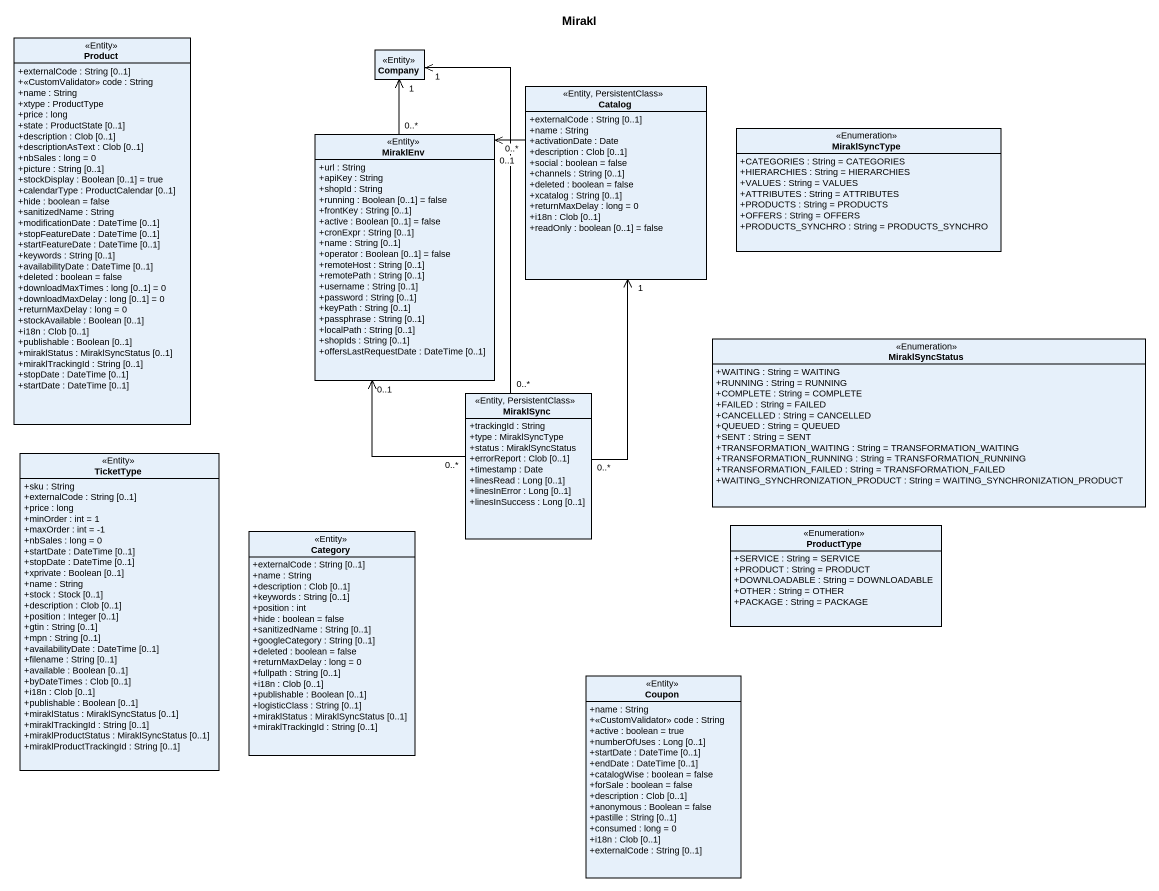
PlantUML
@startuml
title Mirakl
hide circle
hide empty members
skinparam classAttributeIconSize 0
class Product <<Entity>> {
  +externalCode : String [0..1]
  +<<CustomValidator>> code : String
  +name : String
  +xtype : ProductType
  +price : long
  +state : ProductState [0..1]
  +description : Clob [0..1]
  +descriptionAsText : Clob [0..1]
  +nbSales : long = 0
  +picture : String [0..1]
  +stockDisplay : Boolean [0..1] = true
  +calendarType : ProductCalendar [0..1]
  +hide : boolean = false
  +sanitizedName : String
  +modificationDate : DateTime [0..1]
  +stopFeatureDate : DateTime [0..1]
  +startFeatureDate : DateTime [0..1]
  +keywords : String [0..1]
  +availabilityDate : DateTime [0..1]
  +deleted : boolean = false
  +downloadMaxTimes : long [0..1] = 0
  +downloadMaxDelay : long [0..1] = 0
  +returnMaxDelay : long = 0
  +stockAvailable : Boolean [0..1]
  +i18n : Clob [0..1]
  +publishable : Boolean [0..1]
  +miraklStatus : MiraklSyncStatus [0..1]
  +miraklTrackingId : String [0..1]
  +stopDate : DateTime [0..1]
  +startDate : DateTime [0..1]
}
class Company <<Entity>>
class Catalog <<Entity, PersistentClass>> {
  +externalCode : String [0..1]
  +name : String
  +activationDate : Date
  +description : Clob [0..1]
  +social : boolean = false
  +channels : String [0..1]
  +deleted : boolean = false
  +xcatalog : String [0..1]
  +returnMaxDelay : long = 0
  +i18n : Clob [0..1]
  +readOnly : boolean [0..1] = false
}
class MiraklEnv <<Entity>> {
  +url : String
  +apiKey : String
  +shopId : String
  +running : Boolean [0..1] = false
  +frontKey : String [0..1]
  +active : Boolean [0..1] = false
  +cronExpr : String [0..1]
  +name : String [0..1]
  +operator : Boolean [0..1] = false
  +remoteHost : String [0..1]
  +remotePath : String [0..1]
  +username : String [0..1]
  +password : String [0..1]
  +keyPath : String [0..1]
  +passphrase : String [0..1]
  +localPath : String [0..1]
  +shopIds : String [0..1]
  +offersLastRequestDate : DateTime [0..1]
}
class MiraklSyncType <<Enumeration>> {
  +CATEGORIES : String = CATEGORIES
  +HIERARCHIES : String = HIERARCHIES
  +VALUES : String = VALUES
  +ATTRIBUTES : String = ATTRIBUTES
  +PRODUCTS : String = PRODUCTS
  +OFFERS : String = OFFERS
  +PRODUCTS_SYNCHRO : String = PRODUCTS_SYNCHRO
}
class MiraklSyncStatus <<Enumeration>> {
  +WAITING : String = WAITING
  +RUNNING : String = RUNNING
  +COMPLETE : String = COMPLETE
  +FAILED : String = FAILED
  +CANCELLED : String = CANCELLED
  +QUEUED : String = QUEUED
  +SENT : String = SENT
  +TRANSFORMATION_WAITING : String = TRANSFORMATION_WAITING
  +TRANSFORMATION_RUNNING : String = TRANSFORMATION_RUNNING
  +TRANSFORMATION_FAILED : String = TRANSFORMATION_FAILED
  +WAITING_SYNCHRONIZATION_PRODUCT : String = WAITING_SYNCHRONIZATION_PRODUCT
}
class MiraklSync <<Entity, PersistentClass>> {
  +trackingId : String
  +type : MiraklSyncType
  +status : MiraklSyncStatus
  +errorReport : Clob [0..1]
  +timestamp : Date
  +linesRead : Long [0..1]
  +linesInError : Long [0..1]
  +linesInSuccess : Long [0..1]
}
class TicketType <<Entity>> {
  +sku : String
  +externalCode : String [0..1]
  +price : long
  +minOrder : int = 1
  +maxOrder : int = -1
  +nbSales : long = 0
  +startDate : DateTime [0..1]
  +stopDate : DateTime [0..1]
  +xprivate : Boolean [0..1]
  +name : String
  +stock : Stock [0..1]
  +description : Clob [0..1]
  +position : Integer [0..1]
  +gtin : String [0..1]
  +mpn : String [0..1]
  +availabilityDate : DateTime [0..1]
  +filename : String [0..1]
  +available : Boolean [0..1]
  +byDateTimes : Clob [0..1]
  +i18n : Clob [0..1]
  +publishable : Boolean [0..1]
  +miraklStatus : MiraklSyncStatus [0..1]
  +miraklTrackingId : String [0..1]
  +miraklProductStatus : MiraklSyncStatus [0..1]
  +miraklProductTrackingId : String [0..1]
}
class Category <<Entity>> {
  +externalCode : String [0..1]
  +name : String
  +description : Clob [0..1]
  +keywords : String [0..1]
  +position : int
  +hide : boolean = false
  +sanitizedName : String [0..1]
  +googleCategory : String [0..1]
  +deleted : boolean = false
  +returnMaxDelay : long = 0
  +fullpath : String [0..1]
  +i18n : Clob [0..1]
  +publishable : Boolean [0..1]
  +logisticClass : String [0..1]
  +miraklStatus : MiraklSyncStatus [0..1]
  +miraklTrackingId : String [0..1]
}
class ProductType <<Enumeration>> {
  +SERVICE : String = SERVICE
  +PRODUCT : String = PRODUCT
  +DOWNLOADABLE : String = DOWNLOADABLE
  +OTHER : String = OTHER
  +PACKAGE : String = PACKAGE
}
class Coupon <<Entity>> {
  +name : String
  +<<CustomValidator>> code : String
  +active : boolean = true
  +numberOfUses : Long [0..1]
  +startDate : DateTime [0..1]
  +endDate : DateTime [0..1]
  +catalogWise : boolean = false
  +forSale : boolean = false
  +description : Clob [0..1]
  +anonymous : Boolean = false
  +pastille : String [0..1]
  +consumed : long = 0
  +i18n : Clob [0..1]
  +externalCode : String [0..1]
}
Catalog "0..*" -left-> "0..1" MiraklEnv
MiraklEnv "0..*" -up-> "1" Company
MiraklSync "0..*" -up-> "1" Company
MiraklSync "0..*" -up-> "1" Catalog
MiraklSync "0..*" -up-> "0..1" MiraklEnv
@enduml
